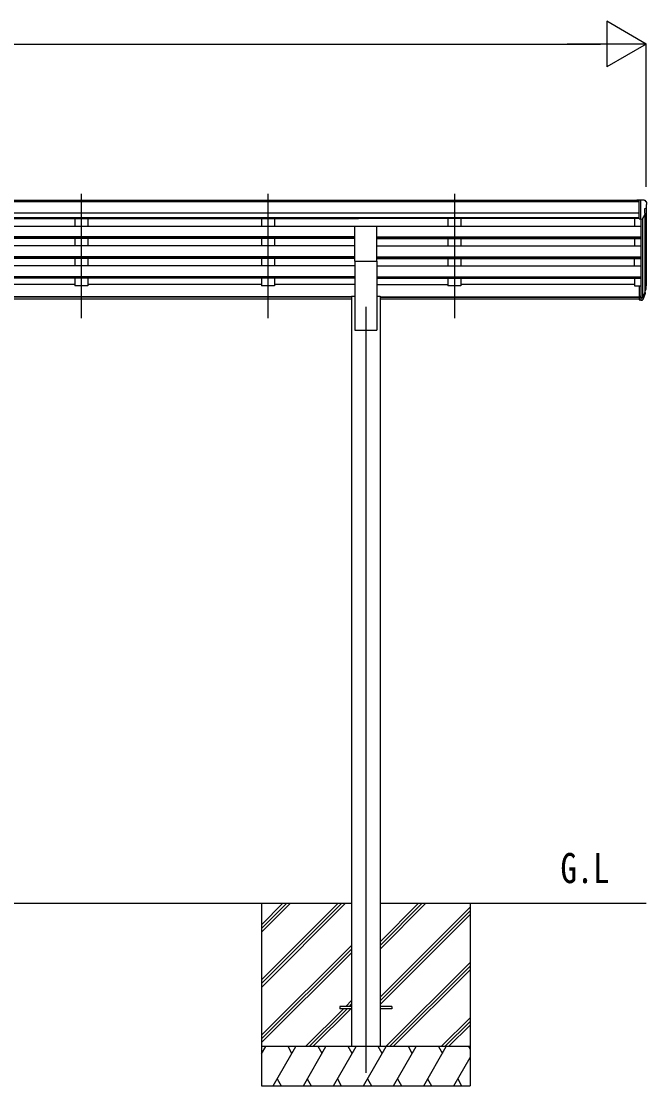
# Model space of a CAD drawing. Units: millimetres, scale not verified. Extents: x -14718 to 14718, y -10395 to 10395.
# Drawn here: x 110 to 2511, y -6038 to -1952 of the extents above; entities that cross this region are included whole.
import ezdxf
from ezdxf.enums import TextEntityAlignment as Align

# ---------------------------------------------------------------- set-up
doc = ezdxf.new("R2010")
doc.units = ezdxf.units.MM
doc.header["$LTSCALE"] = 50
for name, color, linetype in [('0-2_USER1', 3, 'Continuous'), ('0-3_YKK_12', 2, 'Continuous'), ('0-4_YKK_13', 4, 'Continuous'), ('0-5_YKK_A1', 4, 'Continuous'), ('0-6_YKK_D', 6, 'Continuous')]:
    doc.layers.add(name, color=color, linetype=linetype)
doc.styles.add('ＭＳ ゴシック', font='')
doc.styles.get('ＭＳ ゴシック').set_extended_font_data('MS Gothic')

msp = doc.modelspace()

# ---------------------------------------------------------------- linework, layer by layer
at = {"layer": '0-3_YKK_12'}
for p, q in [((340.57, -2614.39), (340.57, -3091.9)), ((340.57, -2614.39), (340.57, -3091.9)), ((1056.57, -2614.39), (1056.57, -3091.9)), ((1056.57, -2614.39), (1056.57, -3091.9)), ((1772.57, -2614.39), (1772.57, -3091.9)), ((1772.57, -2614.39), (1772.57, -3091.9)), ((1432.57, -3048.94), (1432.57, -5987.5))]:
    msp.add_line(p, q, dxfattribs=at)
at = {"layer": '0-4_YKK_13'}
for p, q in [((2482.07, -2638.36), (2472.07, -2638.44)), ((2482.07, -2638.36), (2472.07, -2638.44)), ((2472.07, -2639.96), (2472.07, -2638.44)), ((2472.07, -2639.96), (2472.07, -2638.44)), ((2482.07, -2710.34), (2482.07, -2638.36)), ((2500.57, -2638.36), (2482.07, -2638.36)), ((2482.07, -2710.34), (2482.07, -2638.36)), ((2500.57, -2638.36), (2482.07, -2638.36)), ((2488.57, -2711.34), (2488.57, -2638.36)), ((2488.57, -2711.34), (2488.57, -2638.36)), ((2500.57, -2638.36), (2502.9, -2638.5)), ((2500.57, -2638.36), (2502.9, -2638.5)), ((2503.66, -2638.92), (2507.73, -2644.73)), ((2503.66, -2638.92), (2507.73, -2644.73)), ((2510.57, -2647.73), (2510.57, -2648.36)), ((2510.57, -2647.73), (2510.57, -2648.36)), ((2496.19, -2709.53), (2505.2, -2693.93)), ((2496.19, -2709.53), (2505.2, -2693.93)), ((2502.57, -2672.87), (2502.57, -2689.15)), ((2502.57, -2672.87), (2502.57, -2689.15)), ((2508.04, -2669.54), (2502.72, -2672.61)), ((2508.04, -2669.54), (2502.72, -2672.61)), ((2482.07, -2710.34), (2488.57, -2710.34)), ((2482.07, -2710.34), (2488.57, -2710.34)), ((2488.57, -2711.34), (2493.78, -2711.02)), ((2488.57, -2711.34), (2493.78, -2711.02)), ((1390.07, -2873.56), (1390.07, -2738.34)), ((1390.07, -2738.34), (1475.07, -2738.34)), ((1475.07, -2873.56), (1475.07, -2738.34)), ((1390.07, -2873.56), (1475.07, -2873.56)), ((2482.07, -2967.51), (2482.07, -3021.55)), ((2482.07, -2967.51), (2488.57, -2967.51)), ((2488.57, -2967.51), (2488.57, -3022.29)), ((2506.87, -2980.33), (2503.6, -2987.39)), ((2507.48, -2981.7), (2503.6, -2989.65)), ((2482.07, -3007.65), (2488.57, -3007.65)), ((2482.07, -3012.52), (2488.57, -3012.52)), ((2482.07, -3021.55), (2488.57, -3021.55)), ((2488.57, -3012.54), (2493.7, -3012.54)), ((2488.57, -3014.35), (2493.41, -3014.35)), ((2488.57, -3022.29), (2493.41, -3022.29)), ((2495, -3011.87), (2502.76, -2996.46)), ((2504.21, -2996.82), (2496.01, -3013)), ((2504.82, -2997.38), (2496.01, -3020.93)), ((2505.16, -2992.98), (2504.82, -2997.38)), ((1332.57, -5733), (1332.57, -5742)), ((1377.57, -5733), (1332.57, -5733)), ((1377.57, -5742), (1332.57, -5742)), ((1532.57, -5733), (1487.57, -5733)), ((1532.57, -5742), (1487.57, -5742)), ((1532.57, -5733), (1532.57, -5742))]:
    msp.add_line(p, q, dxfattribs=at)
for centre, radius, start, end in [((2502.84, -2639.5), 1, 35, 86.5), ((2502.84, -2639.5), 1, 35, 86.5), ((2507.57, -2647.73), 3, 0, 87), ((2507.57, -2647.73), 3, 0, 87), ((2308.57, -2648.36), 202, 355.05096, 0), ((2308.57, -2648.36), 202, 355.05096, 0), ((2502.87, -2672.87), 0.3, 120, 180), ((2502.87, -2672.87), 0.3, 120, 180), ((2502.87, -2689.15), 0.3, 180, 265.2833), ((2502.87, -2689.15), 0.3, 180, 265.2833), ((2502.6, -2692.43), 3, 330, 85.2833), ((2502.6, -2692.43), 3, 330, 85.2833), ((2503.66, -2665.17), 6.18, 315.00103, 354.2965), ((2503.67, -2665.17), 6.18, 315.00103, 354.2965), ((2493.6, -2708.03), 3, 273.5, 330), ((2493.6, -2708.03), 3, 273.5, 330), ((2477.98, -2970.83), 30.41, 341.80266, 352.8448), ((2479.39, -2972.59), 29.53, 342.01856, 353.49194)]:
    msp.add_arc(centre, radius, start, end, dxfattribs=at)
for centre, major_axis, ratio, start_param, end_param in [((2420.71, -2966.34), (-87.93, 4.42), 0.541684, 3.060334, 3.2172517), ((2419.92, -2973.02), (89.06, 1.43), 0.57596, 6.1985533, 6.3701348), ((2493.41, -3011.64), (3, 0), 0.90356, 4.712389, 5.7595865), ((2493.41, -3019.58), (-3, 0), 0.90356, 1.5707963, 2.6179939), ((2493.7, -3011.19), (1.5, 0), 0.90356, 4.712389, 5.7595865), ((2418.65, -2972.92), (88.05, 0), 0.90356, 5.9828017, 6.0168888), ((2503.86, -2992.98), (-1.3, 0), 0.90356, 2.9359903, 4.9130961), ((2417.94, -2976.79), (89.07, 0), 0.90356, 6.0316505, 6.077583)]:
    msp.add_ellipse(centre, major_axis=major_axis, ratio=ratio, start_param=start_param, end_param=end_param, dxfattribs=at)
at = {"layer": '0-5_YKK_A1'}
for p, q in [((2482.07, -2639.96), (-2516.93, -2639.96)), ((2482.07, -2645.18), (-2516.93, -2645.18)), ((2482.07, -2688.71), (-2516.93, -2688.71)), ((2508.57, -2668.93), (2508.57, -2967.15)), ((2482.07, -2706.56), (-2516.93, -2706.56)), ((-2516.93, -2709.81), (1405.07, -2709.81)), ((315.57, -2709.81), (315.57, -2738.15)), ((365.57, -2709.81), (365.57, -2738.15)), ((1031.57, -2709.81), (1031.57, -2738.15)), ((1081.57, -2709.81), (1081.57, -2738.15)), ((2482.07, -2709.91), (1405.07, -2709.81)), ((1747.57, -2709.81), (1747.57, -2738.15)), ((1797.57, -2709.81), (1797.57, -2738.15)), ((2463.57, -2709.81), (2463.57, -2738.15)), ((2488.57, -2711.34), (2488.57, -2967.51)), ((2494.57, -2710.87), (2494.58, -3012.29)), ((2503.6, -2696.7), (2503.6, -2993.86)), ((-2523.43, -2738.15), (2488.57, -2738.15)), ((1390.07, -2780.03), (-1424.93, -2780.03)), ((1390.07, -2781.53), (-1424.93, -2781.53)), ((1390.07, -2785.85), (-1424.93, -2785.85)), ((1390.07, -2814.59), (-1424.93, -2814.59)), ((315.57, -2785.85), (315.57, -2814.59)), ((365.57, -2785.85), (365.57, -2814.59)), ((1031.57, -2785.85), (1031.57, -2814.59)), ((1081.57, -2785.85), (1081.57, -2814.59)), ((1475.07, -2780.03), (2488.57, -2780.03)), ((1475.07, -2781.53), (2488.57, -2781.53)), ((1475.07, -2785.85), (2488.57, -2785.85)), ((1475.07, -2814.59), (2488.57, -2814.59)), ((1747.57, -2785.85), (1747.57, -2814.59)), ((1797.57, -2785.85), (1797.57, -2814.59)), ((2463.57, -2785.85), (2463.57, -2814.59)), ((1390.07, -2856.47), (-1424.93, -2856.47)), ((1390.07, -2857.96), (-1424.93, -2857.96)), ((1475.07, -2856.47), (2488.57, -2856.47)), ((1475.07, -2857.96), (2488.57, -2857.96)), ((1390.07, -2862.28), (-1424.93, -2862.28)), ((1390.07, -2891.03), (-1424.93, -2891.03)), ((315.57, -2862.28), (315.57, -2891.03)), ((365.57, -2862.28), (365.57, -2891.03)), ((1031.57, -2862.28), (1031.57, -2891.03)), ((1081.57, -2862.28), (1081.57, -2891.03)), ((1390.07, -2873.56), (1390.07, -3137.5)), ((1475.07, -2862.28), (2488.57, -2862.28)), ((1475.07, -2873.56), (1475.07, -3137.5)), ((1475.07, -2891.03), (2488.57, -2891.03)), ((1747.57, -2862.28), (1747.57, -2891.03)), ((1797.57, -2862.28), (1797.57, -2891.03)), ((2463.57, -2891.03), (2463.57, -2862.28)), ((1390.07, -2932.91), (-1424.93, -2932.91)), ((1390.07, -2934.4), (-1424.93, -2934.4)), ((1390.07, -2938.72), (-1424.93, -2938.72)), ((315.57, -2938.72), (315.57, -2968.15)), ((365.57, -2938.72), (365.57, -2968.15)), ((1031.57, -2938.72), (1031.57, -2968.15)), ((1081.57, -2938.72), (1081.57, -2968.15)), ((1475.07, -2932.91), (2488.57, -2932.91)), ((1475.07, -2934.4), (2488.57, -2934.4)), ((1475.07, -2938.72), (2488.57, -2938.72)), ((1747.57, -2938.72), (1747.57, -2968.15)), ((1797.57, -2938.72), (1797.57, -2968.15)), ((2463.57, -2938.72), (2463.57, -2968.15)), ((315.57, -2963.2), (-350.43, -2963.2)), ((365.57, -2968.15), (315.57, -2968.15)), ((1031.57, -2963.2), (365.57, -2963.2)), ((1081.57, -2968.15), (1031.57, -2968.15)), ((1390.07, -2963.2), (1081.57, -2963.2)), ((1475.07, -2963.2), (1747.57, -2963.2)), ((1797.57, -2968.15), (1747.57, -2968.15)), ((2463.57, -2963.2), (1797.57, -2963.2)), ((2463.57, -2968.15), (2482.07, -2968.15)), ((1377.57, -3010.22), (-1412.43, -3010.22)), ((1377.57, -3011.61), (-1412.43, -3011.61)), ((1377.57, -3019.3), (-1412.43, -3019.3)), ((1377.57, -3007.51), (1377.57, -5887.5)), ((1377.57, -3007.51), (1390.07, -3007.51)), ((1475.07, -3007.51), (1487.57, -3007.51)), ((1487.57, -3007.51), (1487.57, -5887.5)), ((1487.57, -3010.22), (2482.07, -3010.22)), ((1487.57, -3011.61), (2482.07, -3011.61)), ((2482.07, -3019.3), (1487.57, -3019.3)), ((1390.07, -3137.5), (1475.07, -3137.5)), ((-1412.43, -5337.5), (1377.57, -5337.5)), ((1032.57, -5337.5), (1032.57, -6037.5)), ((1032.57, -5631.68), (1326.75, -5337.5)), ((1032.57, -5645.82), (1340.89, -5337.5)), ((1032.57, -5659.96), (1355.03, -5337.5)), ((1032.57, -5447.83), (1142.9, -5337.5)), ((1032.57, -5433.69), (1128.76, -5337.5)), ((1032.57, -5419.55), (1114.62, -5337.5)), ((1487.57, -5337.5), (2508.57, -5337.5)), ((1487.57, -5513.33), (1663.4, -5337.5)), ((1487.57, -5499.19), (1649.26, -5337.5)), ((1487.57, -5485.04), (1635.12, -5337.5)), ((1832.57, -5337.5), (1832.57, -6037.5)), ((1487.57, -5697.18), (1832.57, -5352.18)), ((1487.57, -5711.32), (1832.57, -5366.32)), ((1487.57, -5725.46), (1832.57, -5380.46)), ((1032.57, -5843.81), (1377.57, -5498.81)), ((1032.57, -5857.95), (1377.57, -5512.95)), ((1032.57, -5872.09), (1377.57, -5527.09)), ((1509.38, -5887.5), (1832.57, -5564.31)), ((1523.52, -5887.5), (1832.57, -5578.45)), ((1537.66, -5887.5), (1832.57, -5592.59)), ((1355.51, -5733), (1377.57, -5710.94)), ((1201.01, -5887.5), (1346.51, -5742)), ((1215.15, -5887.5), (1360.65, -5742)), ((1229.3, -5887.5), (1374.8, -5742)), ((1369.65, -5733), (1377.57, -5725.08)), ((1721.51, -5887.5), (1832.57, -5776.44)), ((1735.65, -5887.5), (1832.57, -5790.58)), ((1749.8, -5887.5), (1832.57, -5804.73)), ((1832.57, -5887.5), (1032.57, -5887.5)), ((1032.57, -5915), (1048.45, -5887.5)), ((1077.32, -6037.5), (1163.92, -5887.5)), ((1148.92, -5913.48), (1133.92, -5887.5)), ((1192.79, -6037.5), (1279.39, -5887.5)), ((1264.39, -5913.48), (1249.39, -5887.5)), ((1308.26, -6037.5), (1394.86, -5887.5)), ((1379.86, -5913.48), (1364.86, -5887.5)), ((1423.73, -6037.5), (1510.33, -5887.5)), ((1495.33, -5913.48), (1480.33, -5887.5)), ((1539.2, -6037.5), (1625.8, -5887.5)), ((1610.8, -5913.48), (1595.8, -5887.5)), ((1654.67, -6037.5), (1741.27, -5887.5)), ((1711.27, -5887.5), (1726.27, -5913.48)), ((1826.74, -5887.5), (1832.57, -5897.6)), ((1770.14, -6037.5), (1832.57, -5929.36)), ((1032.57, -6037.5), (1832.57, -6037.5)), ((1092.31, -6011.52), (1107.31, -6037.5)), ((1207.78, -6011.52), (1222.78, -6037.5)), ((1323.26, -6011.52), (1338.26, -6037.5)), ((1438.73, -6011.52), (1453.72, -6037.5)), ((1554.2, -6011.52), (1569.19, -6037.5)), ((1669.67, -6011.52), (1684.66, -6037.5)), ((1785.13, -6011.52), (1800.13, -6037.5))]:
    msp.add_line(p, q, dxfattribs=at)
at = {"layer": '0-6_YKK_D'}
for p, q in [((2508.57, -2039.96), (2357.01, -1952.46)), ((2357.01, -1952.46), (2357.01, -2127.46)), ((-2368.43, -2039.96), (2333.57, -2039.96)), ((2508.57, -2039.96), (2205.46, -2039.96)), ((2508.57, -2039.96), (2357.01, -2127.46)), ((2508.57, -2588.36), (2508.57, -2038.96))]:
    msp.add_line(p, q, dxfattribs=at)

# ---------------------------------------------------------------- texts
at = {"layer": '0-2_USER1', "style": 'ＭＳ ゴシック', "width": 0.8}
msp.add_text('G.L', height=115.5, dxfattribs=at).set_placement((2179.5, -5294.5), align=Align.BOTTOM_LEFT)

doc.saveas('drawing.dxf')
